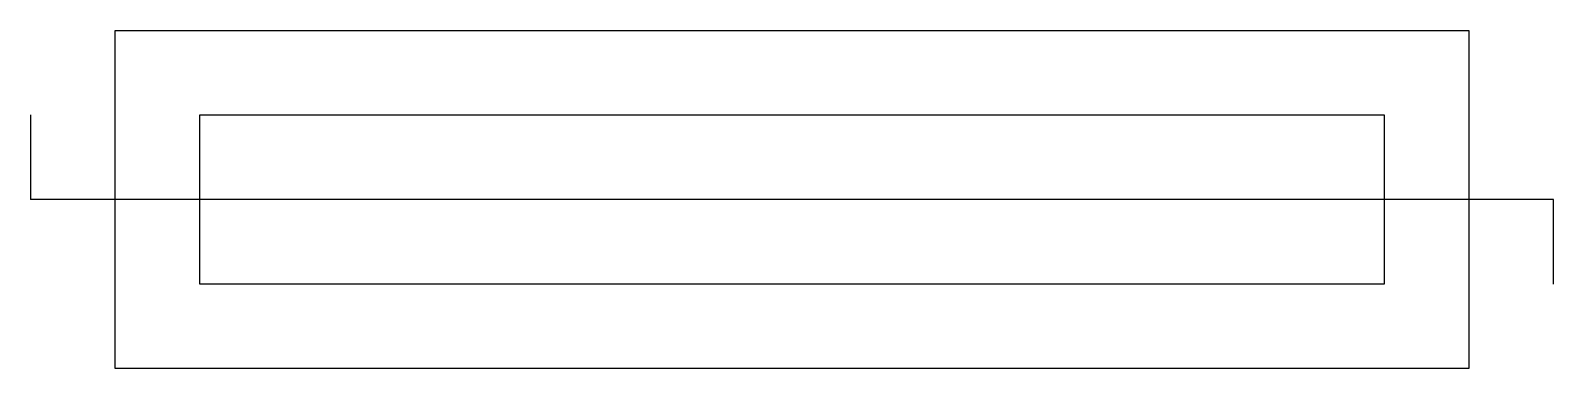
# Model space of a CAD drawing. Header units: millimetres. Extents: x -4.25 to 4.25, y -0.95 to 0.95.
import ezdxf

# ---------------------------------------------------------------- set-up
doc = ezdxf.new("R2010")
doc.units = ezdxf.units.MM
doc.header["$LTSCALE"] = 150

msp = doc.modelspace()

# ---------------------------------------------------------------- linework, layer by layer
at = {"linetype": 'Continuous'}
for p, q in [((-3.78, 0.945), (3.78, 0.945)), ((-3.78, -0.945), (-3.78, 0.945)), ((3.78, 0.945), (3.78, -0.945)), ((-4.2525, 0.4725), (-4.2525, 0)), ((-3.3075, 0.4725), (3.3075, 0.4725)), ((-3.3075, -0.4725), (-3.3075, 0.4725)), ((3.3075, 0.4725), (3.3075, -0.4725)), ((4.2525, 0), (-4.2525, 0)), ((4.2525, -0.4725), (4.2525, 0)), ((3.3075, -0.4725), (-3.3075, -0.4725)), ((3.78, -0.945), (-3.78, -0.945))]:
    msp.add_line(p, q, dxfattribs=at)

doc.saveas('drawing.dxf')
